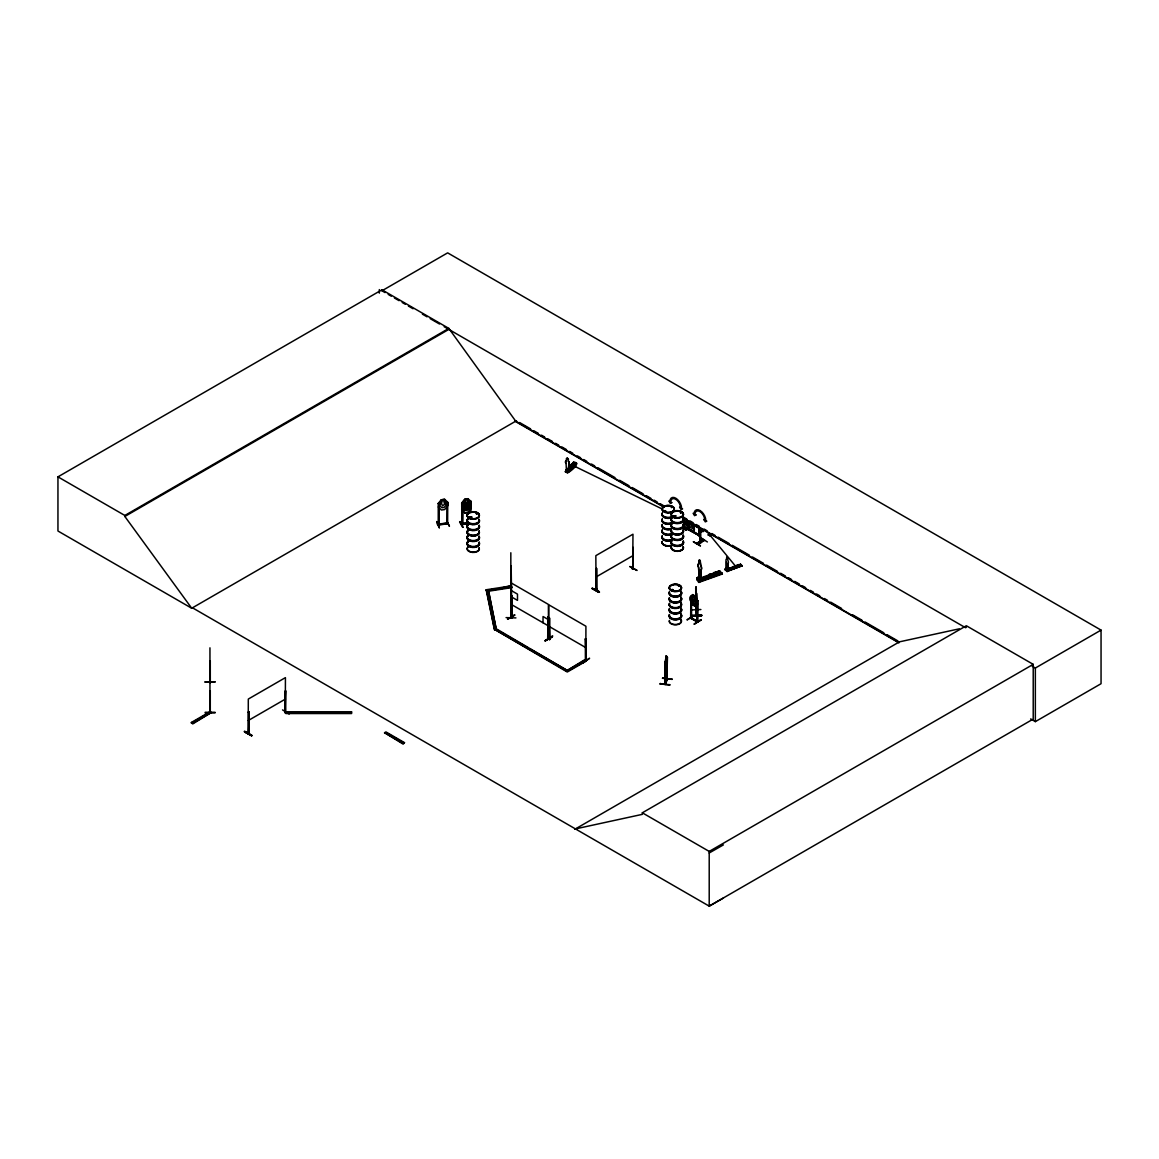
<?xml version="1.0" encoding="UTF-8"?>
<svg xmlns="http://www.w3.org/2000/svg" width="1159" height="1159" viewBox="0 0 1159 1159"><rect width="100%" height="100%" fill="white"/><g stroke="black" fill="none" stroke-linecap="round" stroke-linejoin="round"><path stroke-width="1.5" d="M695.748 588.975L696.023 586.874L696.487 600.695M665.02 662.426L666.309 655.835L664.947 666.382M665.541 683.202L667.091 678.899L664.904 684.389L664.976 662.934L665.092 662.108L665.295 684.476L665.932 657.617M665.541 683.94L665.541 683.158M666.845 679.464L667.454 657.559L666.309 655.965L666.657 660.934L665.701 665.396L665.237 664.571M700.34 561.217L700.601 565.288A3.289 1.42 70.2 0 1 700.963 569.837L700.601 579.833L698.066 577.356L698.066 579.703C697.935 577.457 699.746 578.008 699.529 577.675M699.964 560.507L700.775 565.23A3.289 1.42 70.2 0 1 701.137 569.779L700.775 579.775L697.863 577.428L697.863 579.775M727.809 558.073L727.838 560.261A2.188 0.942 70.2 0 1 728.069 563.288L727.722 570.011L725.896 568.403L725.896 569.967M727.838 569.967L728.069 563.288M695.922 590.351L696.11 588.048M695.791 589.409L696.037 586.99L695.878 597.943M568.359 471.076L568.765 464.295A2.188 1.594 41.9 0 0 568.359 461.369L568.388 459.123M568.417 471.003L568.823 464.223A2.188 1.594 41.9 0 0 568.417 461.296L568.359 461.369M698.747 534.821L699.688 535.922L687.997 529.431L688.243 528.576M462.803 502.963L462.557 524.563L462.586 502.89M471.018 501.557L470.003 501.47L470.119 512.379M439.319 503.484L438.247 503.426L438.232 525.085L439 524.737M669.916 684.694L660.21 684.056M660.21 684.143L660.326 683.39M669.902 685.07L660.311 683.81M699.572 577.588L698.399 578.602L699.254 578.066L698.5 567.562A3.289 1.42 70.2 0 1 698.863 563.68L698.891 560.463L699.906 560.188M699.399 577.993L698.689 567.504A3.289 1.42 70.2 0 1 699.036 563.622L699.152 560.159L700.34 560.768M698.312 578.384L698.863 580.442M726.852 568.91L726.012 568.953L726.316 561.811A2.188 0.942 70.2 0 1 726.679 559.189L726.693 557.044M727.041 568.504L726.012 568.823L727.026 568.91M696.226 605.085L695.893 610.518L696.197 609.17M698.747 528.576C699.92 527.055 697.37 527.316 691.097 523.796M699.007 535.458L699.181 528.547L699.022 535.386M699.79 531.995C700.181 530.706 701.876 531.575 700.413 532.358L699.514 531.706L700.702 531.967C701.76 530.431 697.443 532.198 700.413 532.14L700.268 542.325L699.659 528.011L688.243 521.42L688.171 522.245M701.05 531.995C698.848 525.114 701.282 560.449 700.558 532.271M696.182 593.698L695.922 591.843M666.309 665.976C668.091 650.329 666.483 673.393 664.976 666.295M571.039 466.628L571.43 465.846M567.388 470.003C566.432 471.641 567.113 468.279 567.302 471.901C567.562 469.946 566.534 470.076 567.519 470.032M667.541 679.015L665.382 684.375M687.997 521.564L699.688 528.084M699.688 528.707L688.243 522.144M699.688 535.849L687.997 529.431M710.496 574.994L711.872 575.965L712.481 574.806M734.531 567.331L734.647 566.519M696.284 598.884L695.661 591.829M726.621 568.576L726.418 570.46L726.099 568.707M696.313 595.668L696.139 596.465L695.661 588.395M209.938 712.104L210.387 711.38M510.829 552.756L510.829 617.602L511.22 616.211M512.133 596.233L511.264 596.016L512.133 596.233L511.887 617.819L511.162 565.78M696.255 610.416L696.559 615.559L696.545 604.781M696.487 604.259L696.936 615.415M469.714 517.638C471.756 515.972 469.207 519.754 469.583 517.102M469.409 517.609L470.337 517.667M470.148 517.015L470.293 517.638M477.16 513.292L476.335 513.64L477.334 513.48M477.102 513.408L476.349 513.712M665.903 511.409L664.976 510.612L664.353 511.539M665.136 511.612L665.643 511.003L664.643 510.844M671.843 506.831L671.467 507.526L672.321 507.149M673.147 516.653L674.987 516.378L673.393 516.132M680.42 512.626L681.463 512.626L680.463 512.539M680.941 512.075L680.797 512.843M671.974 590.076L672.64 589.583M672.988 590.061L671.365 590.177M678.768 585.976L679.536 586.048L678.725 586.324M726.505 568.808L728.417 570.344M244.795 731.271C266.483 744.136 229.424 723.419 251.836 735.212M251.474 735.849L244.462 731.865L251.851 735.646M592.003 588.439C598.551 589.004 604.839 596.74 592.003 588.439L599.015 592.408M592.321 588.192L599.333 592.191M692.792 598.073L693.618 595.552L695.096 599.377M467.005 522.926L461.601 523.738L462.629 523.535M461.601 524.52L467.005 523.491M465.875 499.63L463.339 506.411L463.339 508.96L465.396 510.597L467.439 510.206L469.467 507.801L469.467 505.252L466.903 499.428L465.846 499.572M510.771 586.497L506.077 586.729M699.703 578.08L699.254 576.994L696.95 577.819L696.95 579.21C701.137 588.656 698.529 573.951 701.861 580.804M693.401 541.905L700.398 545.657M667.454 657.559L666.309 655.835M672.133 679.42L662.615 677.943M461.673 503.238L464.788 499.239L463.339 505.57L465.396 507.193L467.439 506.802L469.467 504.397L467.961 498.645L471.119 501.499L471.148 508.366L468.019 512.365L464.817 512.901L461.702 510.105L461.775 506.584L464.846 509.352L467.99 508.902L471.076 504.846L467.99 502.108L464.817 502.702L461.673 506.642L464.817 509.496L467.903 508.758M438.305 506.976L441.42 510.018L444.65 509.554L447.809 505.643L447.838 502.296L444.621 499.297L441.42 499.819L439.898 506.019L441.999 507.729L444.085 507.439L446.157 505.121L444.621 499.297L441.391 499.761L438.247 503.426M459.587 521.985L462.673 527.359M460.036 521.507L463.18 527.302M438.334 524.042C465.556 521.086 417.486 526.563 447.794 523.709M507.801 619.225L514.77 614.878L507.483 619.109M514.697 615.212L507.845 618.92M687.142 619.964L694.067 615.588L687.2 619.63M439.348 527.302C432.003 509.714 443.883 539.862 437.001 521.782M709.685 534.821C709.047 538.978 712.973 532.184 709.685 534.821L736.66 567.548C731.72 562.825 736.501 571.068 733.386 566.49M511.959 617.081L511.177 616.66L511.872 617.863L511.887 596.378M512.206 616.936L511.481 616.487M548.25 638.116L548.468 638.942L548.395 604.418L511.264 582.977M548.946 638.29L549.728 639.522L548.685 639.246L548.787 604.795L585.918 626.237L585.831 661.296L567.273 672.017L494.502 629.337L495.849 628.555L567.273 670.453L530.011 648.953M585.831 661.296L584.484 660.514L565.911 671.235L584.484 659.848L585.99 660.746L585.527 638.754L585.628 660.224C588.004 660.876 583.832 658.399 585.99 659.964M585.527 660.195L585.527 638.754M690.518 618.153L697.544 622.122L697.718 600.492L696.718 600.29M691.575 618.399L691.488 600.521M696.762 620.891L697.79 621.977L690.778 617.979M567.693 458.283L566.418 458.848L566.954 458.153M285.201 711.814L284.81 711.597M596.074 568.823L596.074 590.264L596.798 589.888L596.059 590.308L595.842 555.654L632.973 534.212L632.698 569.156M572.3 466.454L571.01 466.063M699.399 528.2L699.355 536.066M469.076 517.465L470.25 517.073M680.681 512.51L680.855 512.423M678.479 586.135L679.464 586.034M462.658 502.876L461.688 503.049L464.846 499.326L467.99 498.703L464.875 499.384M461.833 506.773L464.904 502.847L467.975 502.253L471.047 505.02M667.294 679.478L667.048 657.385M438.334 503.687L441.463 499.891M695.096 600.869L693.546 601.318L692.792 599.565M567.374 471.814L566.229 469.656L566.229 470.583L569.141 471.452L569.141 470.525L566.418 470.496L566.07 463.412A2.188 1.594 41.9 0 1 566.418 460.789L566.476 458.79M566.012 463.47L566.07 463.412A2.188 1.594 41.9 0 1 566.476 460.717M574.14 462.571L566.143 471.974L574.14 462.571L565.549 471.785L566.229 469.656M565.621 471.394L566.447 469.728M566.476 469.989C567.794 469.757 566.679 471.148 567.07 469.989M569.779 466.425C577.964 467.961 566.809 467.714 570.619 465.498L573.531 466.57L570.619 465.498M575.096 464.629L572.184 463.759C568.388 465.961 579.529 466.222 571.358 464.687L662.76 509.265M572.734 463.136C580.92 464.672 569.779 464.426 573.575 462.209C586.7 462.311 551.264 485.273 576.516 463.383L576.458 463.368M573.575 462.209L565.172 471.684C567.736 473.683 569.127 471.38 568.084 472.133M568.084 471.38L568.91 470.467M567.548 472.394L576.487 463.267L573.386 462.586M576.487 463.093L567.896 472.481L576.081 463.368M709.192 534.893C706.802 536.965 708.584 531.416 709.627 533.777M248.33 732.691L248.924 732.387M249.171 711.872L248.301 712.09L249.171 711.872L248.548 733.676L249.257 733.299L248.33 733.473M284.737 712.51L285.433 690.648L285.751 712.263L284.737 712.51L285.505 712.061M285.65 712.292L285.288 711.322M596.769 589.859L595.871 590.061M596.769 589.931L596.697 568.446M632.278 569.083L632.379 568.2M633.176 568.881L633.22 547.381M710.597 575.067L712.307 574.893M596.059 589.525L596.798 589.105L595.769 590.163M469.496 517.45L470.96 517.609M665.744 511.438L664.208 511.438M673.22 516.566L674.842 516.682M671.612 589.859L672.698 589.931M696.965 579.413L697.646 580.195L718.681 572.647M717.276 571.633C723.607 577.979 714.132 569.547 719.609 571.271M738.848 564.723L740.717 564.578L725.476 569.996L725.288 568.663L726.954 568.229L725.288 568.663M721.535 573.227L722.231 573.676M719.58 570.808L721.84 573.488M742.137 565.896L726.823 571.228M740.587 564.563L725.606 570.011M727.026 570.271C730.663 568.968 725.52 569.982 727.128 571.532L742.108 565.592L726.78 571.199M565.722 471.829L574.14 462.658M691.039 596.784L691.315 618.573L690.547 596.726C687.186 600.652 698.37 608.765 692.749 604.824L692.821 594.581L690.402 596.697L692.85 594.683L691.619 599.971L693.169 602.868L694.719 603.738L696.24 602.579L695.82 588.497M692.749 594.625L695.168 595.987L695.125 606.171L697.559 604.056L695.168 606.012M696.718 600L697.559 600.652L695.197 595.929M462.673 503.136L461.804 503.238M285.1 712.597L285.679 690.793M289.199 714.016L282.521 709.902M630.047 566.49L637.059 570.474L629.757 566.592M548.395 638.899L548.004 616.95L548.815 639.319M632.35 568.171L632.742 568.403M548.642 617.312L547.758 617.095M549.018 617.675L549.743 639.493M548.048 637.609L548.468 638.16M545.165 640.478C567.751 626.787 530.532 650.373 552.046 636.392M586.164 639.116L585.281 638.899M690.851 596.581L690.648 618.225M586.237 659.819L585.324 659.63M582.658 662.702L589.612 658.24L583.035 662.905M697.081 603.709L697.428 622.079L697.718 600.492M691.184 618.558L690.778 617.196M701.137 619.587L694.212 624.078L701.181 619.645M694.212 624.078L701.224 620.022M192.568 607.852L191.815 608.301L57.95 531.01L57.95 476.856L381.948 289.793L448.837 328.403L515.726 421.181L664.223 506.918M381.948 289.793L381.948 290.793L447.649 252.865L1101.05 630.105L1101.05 683.709L1035.349 721.637L1030.655 718.913M57.95 476.856L124.839 515.465L448.837 328.403M723.39 898.051L709.207 906.135L192.481 607.809L191.713 608.243L124.839 516.465L448.837 329.402M191.713 608.243L516.479 420.746M191.365 722.463L209.938 711.742L211.286 712.524L192.727 723.926L191.365 722.463L192.727 723.245L211.286 712.524M191.365 723.144L209.938 712.423L211.286 713.205M248.301 720.507L285.433 699.065M494.502 630.018L495.849 629.236L526.896 647.157M685.708 522.014L688.765 526.287L688.678 529.055L685.737 530.04L682.796 528.33M682.796 520.246L686.432 522.738L683.332 521.231M688.301 521.753L685.331 522.637M595.842 577.095L632.973 555.654M688.765 526.287L683.506 522.057M688.229 526.968L685.708 524.665L683.274 524.114L685.708 527.302L690.735 527.562L688.301 524.39M683.332 527.649L686.432 529.88L682.825 528.258M688.765 529.011L683.506 527.331M691.271 531.286L694.241 530.416L694.096 527.736C686.707 517.58 695.936 527.2 694.169 530.329M701.137 530.605L703.049 531.488L703.049 530.257L701.325 529.272L701.137 530.605L703.049 531.488M703.049 530.257L702.861 531.604M699.022 534.835L698.703 535.719M700.804 537.718L707.381 541.963M696.153 543.528L703.513 539.399L696.545 543.745M697.327 544.194L704.353 540.166M697.704 544.382L704.658 540.369M384.571 732.705L385.933 731.923L404.505 742.644L403.144 744.107L384.571 732.705L403.144 743.426L404.505 742.644M384.571 733.372L385.933 732.604L402.955 742.426M494.502 629.337L567.273 671.351L585.918 660.702L585.281 660.34M574.69 829.351L899.456 641.84L959.29 628.83M575.443 828.902L642.332 814.357L642.332 812.807L966.331 625.744L1033.22 664.353L1033.22 719.073L709.207 906.135L709.207 851.416L1033.22 664.353M966.331 627.294L965.577 627.743L444.172 326.708M1032.249 666.237L1035.349 668.033L1101.05 630.105M709.207 852.981L723.39 844.897M696.892 615.487L696.153 609.924M572.053 466.758L572.155 465.947M285.288 712.09L285.433 677.624L248.301 699.065L248.229 733.575M596.465 568.316L596.537 589.714M476.494 513.423L477.015 513.944M671.974 507.135L671.38 507.454M632.872 568.692L633.292 567.997M726.316 561.811L726.679 568.895M696.95 577.819L699.457 577.182M709.105 574.56C717.015 580.702 704.324 573.908 711.409 573.734L714.002 576.429L711.409 573.734M713.451 573.01C721.362 579.152 708.656 572.358 715.755 572.184L718.348 574.878L715.755 572.184M696.733 579.355L719.58 571.083L722.405 573.995L699.703 582.093M736.284 565.635L737.819 564.897L739.558 566.505M720.087 571.561L697.283 579.891M725.143 569.677L740.514 564.505M697.472 579.877L720.116 571.735M725.375 569.909L740.717 564.476M699.558 580.239L701.861 579.413M726.548 570.981L741.789 565.462M702.079 580.123L721.695 573.024M702.151 580.21L720.101 573.777M699.196 581.63L722.187 573.227M699.355 581.76L722.202 573.488M735.414 567.229L734.4 567.099M711.235 574.531L710.51 575.545M678.768 585.831L679.261 586.324M671.974 589.424L671.206 590.163M248.997 733.125L248.924 711.727M470.105 501.731L471.119 501.499M468.019 512.365L464.86 512.959L461.804 510.047M467.106 523.115L462.412 523.52M467.106 523.68L461.833 524.737L461.833 523.955M486.157 589.772L486.65 590.844L488.547 590.713L496.211 629.018L494.313 629.149L486.157 589.772L511.525 585.846L499.688 588.352M486.157 590.438L496.298 588.873M496.211 629.018L488.547 591.38L486.65 590.844L512.017 586.918M486.65 591.51L512.017 587.584M439.203 503.296L439.174 524.969L439.275 503.281M446.925 502.195L446.852 523.897L447.62 523.796L447.736 502.34L446.823 502.412M446.65 520.768L449.46 526.302L446.693 520.782M447.606 522.752L446.65 522.897L447.577 523.52M447.693 523.723L438.435 525.085M671.612 590.192L672.959 590.293L672.597 589.482M486.65 590.844L494.313 628.482L496.211 628.352M461.905 524.694L461.688 503.049M511.612 617.341L511.496 595.871M697.428 621.296L691.315 618.008L697.008 620.978M549.366 638.841L548.149 638.392M696.182 592.206L696.298 588.801M695.922 597.088L696.182 599M696.182 588.801L696.545 601.202M700.891 609.518L691.054 609.967M691.865 616.066L701.688 615.646L691.865 616.081L691.822 615.313L701.644 614.893L701.688 615.632M691.822 615.762L701.644 615.357M446.867 523.086L446.823 523.854M506.077 586.845L511.003 586.715M507.656 587.178L511.22 587.28M506.077 617.617L515.929 617.906M210.286 660.847L210.301 682.854M205.186 681.796L215.038 681.767L205.186 682.245M205.186 681.927L215.038 682.057M210.286 690.663L210.286 712.669M205.201 712.278L215.038 712.278M285.896 712.872L351.554 712.872M685.404 522.723L690.518 524.361L692.256 527.099L692.256 528.866L690.518 529.62L688.301 528.345M666.179 657.008L665.831 663.325L665.585 662.615M662.528 678.131L672.234 679.232L662.513 678.29M567.128 458.211L568.316 459.196M696.501 614.763L696.24 609.938M438.276 524.317L438.45 525.114M381.948 290.793L385.063 292.59M388.178 294.386L391.293 296.182M394.393 297.979L399.058 300.674M402.173 302.47L405.288 304.266M408.403 306.063L413.068 308.758M422.398 314.147L427.063 316.842M430.177 318.638L439.507 324.013M519.609 422.542L530.547 428.859M533.676 430.67L538.37 433.379M541.485 435.176L544.614 436.986M547.743 438.783L552.437 441.492M555.567 443.303L558.681 445.114M561.811 446.91L566.505 449.62M569.634 451.431L572.749 453.227M577.443 455.936L580.572 457.747M583.701 459.543L586.816 461.354M591.51 464.064L594.639 465.86M597.769 467.671L614.965 477.595M619.645 480.304L629.033 485.722M632.148 487.519L643.1 493.835M646.215 495.646L650.909 498.356M654.038 500.152L657.167 501.963M660.297 503.774L663.412 505.57M683.738 517.305L686.867 519.116M689.996 520.913L693.111 522.723M696.24 524.52L699.37 526.331M704.064 529.04L707.178 530.836M711.872 533.546L715.002 535.357M718.131 537.153L729.069 543.47M732.198 545.281L749.395 555.204M752.51 557.015L763.462 563.332M766.577 565.128L777.53 571.459M780.644 573.256L785.338 575.965M788.468 577.776L791.597 579.572M794.726 581.383L799.406 584.093M802.535 585.889L805.664 587.7M810.344 590.409L813.473 592.206M816.602 594.016L819.732 595.813M824.426 598.522L827.54 600.333M830.67 602.129L841.608 608.461M852.56 614.777L861.934 620.181M865.063 621.992L883.824 632.814M886.939 634.625L897.892 640.941M682.97 517.74L898.689 642.289M514.697 421.036L663.687 507.048M682.506 517.914L898.92 642.868M682.868 520.203L686.432 522.014M700.905 530.967L699.935 530.634L699.935 531.517M691.097 530.214L699.732 535.197M687.997 528.707L699.413 535.299M700.413 545.99L693.444 541.63M511.307 590.554L517.493 594.132L517.493 600.391L511.307 596.813M547.874 619.312L543.035 616.516L543.035 622.774M511.264 604.418L548.395 625.874M548.787 626.237L585.918 647.678M642.332 812.807L709.207 851.416M712.307 574.676L712.626 575.501L710.626 575.472M548.598 638.696L547.685 638.493L548.004 616.95M740.384 563.984L742.267 566.114M738.848 564.534L740.587 566.143M736.284 565.447L738.022 567.055M734.922 565.94L736.66 567.548M726.548 570.402L726.027 568.359M467.99 502.108L466.903 505.15L464.889 504.208L464.904 502.847M697.472 600.695L695.125 595.972L696.24 600.029M690.474 600.043L692.821 604.781M436.943 521.825L439.377 527.736M727.157 571.532L725.418 569.938M688.287 522.361L688.243 521.42M545.179 640.811L552.292 637.131M215.038 712.944L205.201 712.988M1035.349 668.033L1035.349 721.637M728.417 569.591L728.562 570.648M726.881 570.141L726.881 570.894M701.659 579.225L701.659 580.34L699.355 581.166L699.355 580.051M699.254 576.994L699.254 578.384M697.153 578.008L697.153 579.123M696.82 593.524L696.849 621.803M695.878 605.099L695.893 610.518M686.186 522.144L686.186 522.868M686.186 529.286L686.186 530.025M667.149 657.399L667.236 679.551M549.656 618.037L549.482 639.667L549.409 618.182M470.844 501.311L470.96 512.22M470.003 501.47L470.003 512.191M379.326 289.591L379.326 293.14M248.779 732.387L248.533 733.734L248.548 712.234M209.953 647.823L209.953 712.669M124.839 515.465L124.839 516.465M479.275 525.809A6.23 3.593 0 0 1 472.437 530.315A6.23 3.593 0 0 1 467.859 524.955M479.174 526.172A6.128 3.535 0 0 1 472.452 530.605A6.128 3.535 0 0 1 467.946 525.317M479.145 530.793A6.099 3.52 0 0 1 472.452 535.197A6.099 3.52 0 0 1 467.975 529.953M479.189 531.141A6.143 3.549 0 0 1 472.452 535.574A6.143 3.549 0 0 1 467.932 530.286M468.902 517.928A6.157 3.549 0 0 0 479.203 516.334A6.157 3.549 0 0 0 471.67 511.974A6.157 3.549 0 0 0 468.902 517.928A6.23 3.593 0 0 1 471.641 517.044M479.275 519.898A6.23 3.593 0 0 1 472.437 524.39A6.23 3.593 0 0 1 467.859 519.029M468.844 518.29A6.23 3.593 0 0 1 471.641 517.363M479.174 525.186A6.128 3.535 0 0 1 472.452 529.605A6.128 3.535 0 0 1 467.946 524.332M479.174 520.261A6.128 3.535 0 0 1 472.452 524.679A6.128 3.535 0 0 1 467.946 519.406M468.917 518.667A6.128 3.535 0 0 1 471.67 517.754M479.275 525.505A6.23 3.593 0 0 1 472.437 530.011A6.23 3.593 0 0 1 467.859 524.65M479.275 519.594A6.23 3.593 0 0 1 472.437 524.085A6.23 3.593 0 0 1 467.859 518.725M479.174 519.261A6.128 3.535 0 0 1 472.452 523.694A6.128 3.535 0 0 1 467.946 518.406M468.917 517.682A6.128 3.535 0 0 1 471.67 516.769M479.275 542.673A6.23 3.593 0 0 1 472.437 547.178A6.23 3.593 0 0 1 467.859 541.818M479.174 543.035A6.128 3.535 0 0 1 472.452 547.468A6.128 3.535 0 0 1 467.946 542.18M479.145 547.656A6.099 3.52 0 0 1 472.452 552.061A6.099 3.52 0 0 1 467.975 546.816M479.16 531.662A6.114 3.535 0 0 1 472.452 536.081A6.114 3.535 0 0 1 467.961 530.808M479.189 548.004A6.143 3.549 0 0 1 472.452 552.437A6.143 3.549 0 0 1 467.932 547.149M479.203 531.358A6.157 3.549 0 0 1 472.452 535.791A6.157 3.549 0 0 1 467.932 530.503M479.275 536.762A6.23 3.593 0 0 1 472.437 541.253A6.23 3.593 0 0 1 467.859 535.893M479.174 542.05A6.128 3.535 0 0 1 472.452 546.468A6.128 3.535 0 0 1 467.946 541.195M479.174 537.124A6.128 3.535 0 0 1 472.452 541.543A6.128 3.535 0 0 1 467.946 536.269M479.275 542.369A6.23 3.593 0 0 1 472.437 546.874A6.23 3.593 0 0 1 467.859 541.499M479.275 536.458A6.23 3.593 0 0 1 472.437 540.949A6.23 3.593 0 0 1 467.859 535.588M479.174 536.124A6.128 3.535 0 0 1 472.452 540.558A6.128 3.535 0 0 1 467.946 535.27M680.695 590.815A6.143 3.549 0 0 1 676.19 596.103A6.143 3.549 0 0 1 669.453 591.669M680.695 597.725A6.143 3.549 0 0 1 676.19 603.013A6.143 3.549 0 0 1 669.453 598.58M680.782 597.363A6.23 3.593 0 0 1 676.19 602.723A6.23 3.593 0 0 1 669.366 598.232M680.782 597.059A6.23 3.593 0 0 1 676.19 602.419A6.23 3.593 0 0 1 669.366 597.928M680.782 591.438A6.23 3.593 0 0 1 676.19 596.813A6.23 3.593 0 0 1 669.366 592.307M680.782 591.133A6.23 3.593 0 0 1 676.19 596.508A6.23 3.593 0 0 1 669.366 592.003M680.695 591.814A6.143 3.549 0 0 1 676.19 597.102A6.143 3.549 0 0 1 669.453 592.669M680.695 596.74A6.143 3.549 0 0 1 676.19 602.028A6.143 3.549 0 0 1 669.453 597.595M680.681 602.694A6.114 3.535 0 0 1 676.175 607.953A6.114 3.535 0 0 1 669.467 603.549M680.666 602.361A6.099 3.52 0 0 1 676.175 607.62A6.099 3.52 0 0 1 669.482 603.202M680.71 602.926A6.157 3.549 0 0 1 676.19 608.229A6.157 3.549 0 0 1 669.438 603.781M680.695 607.678A6.143 3.549 0 0 1 676.19 612.966A6.143 3.549 0 0 1 669.453 608.533M680.695 614.589A6.128 3.535 0 0 1 676.175 619.877A6.128 3.535 0 0 1 669.467 615.443M680.782 614.227A6.23 3.593 0 0 1 676.19 619.587A6.23 3.593 0 0 1 669.366 615.096M680.782 613.922A6.23 3.593 0 0 1 676.19 619.283A6.23 3.593 0 0 1 669.366 614.792M680.695 613.604A6.143 3.549 0 0 1 676.19 618.892A6.143 3.549 0 0 1 669.453 614.458M680.782 608.301A6.23 3.593 0 0 1 676.19 613.676A6.23 3.593 0 0 1 669.366 609.17M680.782 607.997A6.23 3.593 0 0 1 676.19 613.372A6.23 3.593 0 0 1 669.366 608.866M680.695 608.678A6.143 3.549 0 0 1 676.19 613.966A6.143 3.549 0 0 1 669.453 609.533M680.681 619.558A6.114 3.535 0 0 1 676.175 624.817A6.114 3.535 0 0 1 669.467 620.413M680.666 619.225A6.099 3.52 0 0 1 676.957 624.382A6.099 3.52 0 0 1 669.279 620.978M680.681 603.231A6.114 3.535 0 0 1 676.972 608.403A6.114 3.535 0 0 1 669.265 604.984M683.346 524.723A6.23 3.593 0 0 1 676.508 529.228A6.23 3.593 0 0 1 671.93 523.854M683.231 529.721A6.114 3.535 0 0 1 677.32 534.169A6.114 3.535 0 0 1 671.423 529.721M683.346 518.812A6.23 3.593 0 0 1 676.508 523.303A6.23 3.593 0 0 1 671.93 517.943M672.915 517.204A6.23 3.593 0 0 1 675.711 516.262M683.245 519.174A6.128 3.535 0 0 1 677.32 523.622A6.128 3.535 0 0 1 671.409 519.174M672.988 517.58A6.128 3.535 0 0 1 674.263 517.015M683.346 524.419A6.23 3.593 0 0 1 676.508 528.924A6.23 3.593 0 0 1 671.93 523.549M683.346 518.508A6.23 3.593 0 0 1 676.508 522.999A6.23 3.593 0 0 1 671.93 517.638M672.915 516.9A6.23 3.593 0 0 1 675.711 515.958M683.245 518.174A6.128 3.535 0 0 1 677.32 522.637A6.128 3.535 0 0 1 671.409 518.174M672.988 516.595A6.128 3.535 0 0 1 675.74 515.668M683.245 525.085A6.128 3.535 0 0 1 677.32 529.547A6.128 3.535 0 0 1 671.409 525.085M683.245 524.1A6.128 3.535 0 0 1 677.32 528.547A6.128 3.535 0 0 1 671.409 524.1M683.231 530.04A6.114 3.535 0 0 1 677.32 534.487A6.114 3.535 0 0 1 671.423 530.04M683.274 530.271A6.157 3.549 0 0 1 677.32 534.748A6.157 3.549 0 0 1 671.38 530.271M683.346 541.586A6.23 3.593 0 0 1 676.508 546.092A6.23 3.593 0 0 1 671.93 540.717M683.231 530.59A6.114 3.535 0 0 1 677.32 535.038A6.114 3.535 0 0 1 671.423 530.59M683.346 535.675A6.23 3.593 0 0 1 676.508 540.166A6.23 3.593 0 0 1 671.93 534.806M683.346 541.282A6.23 3.593 0 0 1 676.508 545.788A6.23 3.593 0 0 1 671.93 540.413M683.346 535.371A6.23 3.593 0 0 1 676.508 539.862A6.23 3.593 0 0 1 671.93 534.502M683.245 536.038A6.128 3.535 0 0 1 677.32 540.485A6.128 3.535 0 0 1 671.409 536.038M683.245 535.038A6.128 3.535 0 0 1 677.32 539.5A6.128 3.535 0 0 1 671.409 535.038M683.245 541.948A6.128 3.535 0 0 1 677.32 546.396A6.128 3.535 0 0 1 671.409 541.948M683.245 540.963A6.128 3.535 0 0 1 677.32 545.411A6.128 3.535 0 0 1 671.409 540.963M683.231 546.903A6.114 3.535 0 0 1 677.32 551.351A6.114 3.535 0 0 1 671.423 546.903M671.293 528.432A6.099 3.52 0 0 1 664.513 528.171A6.099 3.52 0 0 1 662.34 524.462M671.307 517.914A6.143 3.549 0 0 1 664.498 517.653A6.143 3.549 0 0 1 662.296 513.915M673.538 515.61A6.128 3.535 0 0 1 672.568 516.349M671.293 516.914A6.128 3.535 0 0 1 664.498 516.653A6.128 3.535 0 0 1 662.311 512.93M671.293 523.81A6.128 3.535 0 0 1 664.498 523.564A6.128 3.535 0 0 1 662.311 519.84M671.351 523.52A6.23 3.593 0 0 1 664.44 523.26A6.23 3.593 0 0 1 662.224 519.478M671.351 523.216A6.23 3.593 0 0 1 664.44 522.955A6.23 3.593 0 0 1 662.224 519.174M671.307 522.825A6.143 3.549 0 0 1 664.498 522.579A6.143 3.549 0 0 1 662.296 518.841M671.351 517.609A6.23 3.593 0 0 1 664.44 517.349A6.23 3.593 0 0 1 662.224 513.567M671.351 517.305A6.23 3.593 0 0 1 664.44 517.044A6.23 3.593 0 0 1 662.224 513.263M671.307 528.779A6.157 3.549 0 0 1 664.484 528.533A6.157 3.549 0 0 1 662.296 524.795M671.293 529.301A6.099 3.52 0 0 1 664.513 529.04A6.099 3.52 0 0 1 662.34 525.331M671.293 545.281A6.099 3.52 0 0 1 664.513 545.034A6.099 3.52 0 0 1 662.34 541.325M671.307 529.04A6.157 3.549 0 0 1 664.484 528.779A6.157 3.549 0 0 1 662.296 525.041M671.293 534.763A6.128 3.535 0 0 1 664.498 534.502A6.128 3.535 0 0 1 662.311 530.779M671.293 533.777A6.128 3.535 0 0 1 664.498 533.517A6.128 3.535 0 0 1 662.311 529.793M671.293 540.673A6.128 3.535 0 0 1 664.498 540.427A6.128 3.535 0 0 1 662.311 536.704M671.351 540.384A6.23 3.593 0 0 1 664.44 540.123A6.23 3.593 0 0 1 662.224 536.342M671.351 540.08A6.23 3.593 0 0 1 664.44 539.819A6.23 3.593 0 0 1 662.224 536.038M671.293 539.688A6.128 3.535 0 0 1 664.498 539.428A6.128 3.535 0 0 1 662.311 535.704M671.351 534.473A6.23 3.593 0 0 1 664.44 534.212A6.23 3.593 0 0 1 662.224 530.431M671.351 534.169A6.23 3.593 0 0 1 664.44 533.908A6.23 3.593 0 0 1 662.224 530.127M671.307 545.454A6.157 3.549 0 0 1 664.484 545.194A6.157 3.549 0 0 1 662.296 541.456M671.307 545.643A6.157 3.549 0 0 1 664.484 545.396A6.157 3.549 0 0 1 662.296 541.659M464.136 505.208L465.788 507.468L464.064 510.438L466.309 507.845L468.569 509.583L466.86 507.251L468.497 504.382L466.353 506.845L464.136 505.208M465.875 503.035L464.889 506.121L465.875 508.743L467.946 507.034L466.903 502.832L465.918 503.093M442.492 500.195L441.478 503.238L442.492 505.903L444.607 504.281L443.535 500.036L442.492 500.195M671.742 502.629L670.337 503.368L668.931 501.007L669.902 501.557A8.272 4.781 60 0 1 675.755 498.182A8.272 4.781 60 0 1 681.593 508.323L682.564 508.873L681.072 509.569L679.565 507.149L680.536 507.7A6.911 3.984 60 0 0 675.654 499.239A6.911 3.984 60 0 0 670.771 502.064L671.742 502.629M695.979 514.929L694.56 515.683L693.154 513.307L694.125 513.857A8.272 4.781 60 0 1 699.978 510.482A8.272 4.781 60 0 1 705.831 520.623L706.787 521.173L705.295 521.869L703.803 519.449L704.759 520A6.911 3.984 60 0 0 699.877 511.539A6.911 3.984 60 0 0 694.994 514.364L695.979 514.929M351.554 711.771L285.896 711.771L285.896 713.538L351.554 713.538L351.554 711.771M470.177 518.29A6.143 3.549 0 0 0 479.406 515.219A6.143 3.549 0 0 0 470.177 512.148A6.143 3.549 0 0 0 470.177 518.29M470.192 518.768A6.114 3.535 0 0 0 479.377 515.712A6.114 3.535 0 0 0 470.192 512.655A6.114 3.535 0 0 0 470.192 518.768M672.307 590.699A6.143 3.549 0 0 0 681.521 587.627A6.143 3.549 0 0 0 672.307 584.556A6.143 3.549 0 0 0 672.307 590.699M672.321 591.206A6.128 3.535 0 0 0 681.506 588.135A6.128 3.535 0 0 0 672.321 585.078A6.128 3.535 0 0 0 672.321 591.206M672.307 590.916A6.157 3.549 0 0 0 681.535 587.845A6.157 3.549 0 0 0 672.307 584.759A6.157 3.549 0 0 0 672.307 590.916M674.248 517.189A6.143 3.549 0 0 0 683.462 514.118A6.143 3.549 0 0 0 674.248 511.047A6.143 3.549 0 0 0 674.248 517.189M674.263 517.711A6.114 3.535 0 0 0 683.448 514.639A6.114 3.535 0 0 0 674.263 511.583A6.114 3.535 0 0 0 674.263 517.711M674.248 517.407A6.157 3.549 0 0 0 683.477 514.335A6.157 3.549 0 0 0 674.248 511.249A6.157 3.549 0 0 0 674.248 517.407M677.32 551.032A6.114 3.535 0 0 0 683.231 546.584A6.114 3.535 0 0 1 677.32 551.003A6.114 3.535 0 0 1 671.423 546.584A6.114 3.535 0 0 0 677.32 551.003M663.904 511.38A6.128 3.535 0 0 0 674.161 509.786A6.128 3.535 0 0 0 666.642 505.454A6.128 3.535 0 0 0 663.904 511.38M665.179 512.452A6.114 3.535 0 0 0 674.35 509.395A6.114 3.535 0 0 0 665.179 506.338A6.114 3.535 0 0 0 665.179 512.452M665.165 512.162A6.157 3.549 0 0 0 674.393 509.091A6.157 3.549 0 0 0 665.165 506.005A6.157 3.549 0 0 0 665.165 512.162"/></g></svg>
